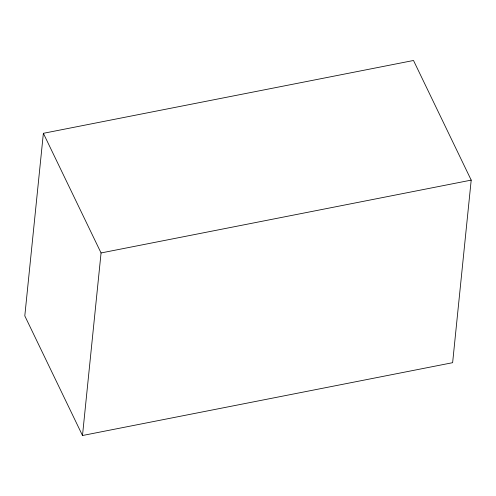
<?xml version="1.0" encoding="UTF-8"?>
<svg xmlns="http://www.w3.org/2000/svg" width="496" height="496" viewBox="0 0 496 496"><rect width="100%" height="100%" fill="white"/><g stroke="black" fill="none" stroke-linecap="round" stroke-linejoin="round"><path stroke-width="0.74" d="M43.369 133.312L24.8 315.878L82.491 435.513L452.631 362.688L471.2 180.122L413.509 60.487L43.369 133.312L101.06 252.954L82.491 435.513M101.06 252.954L471.2 180.122"/></g></svg>
